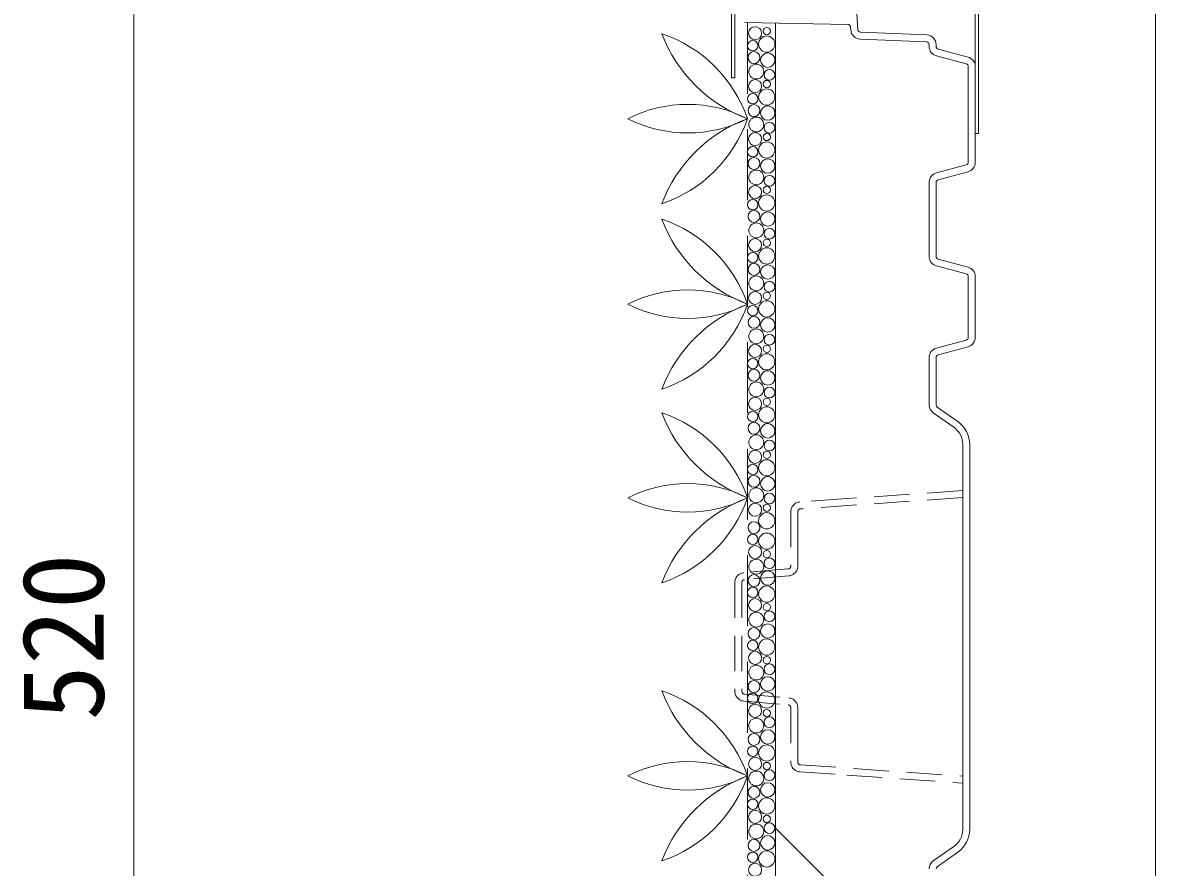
# Model space of a CAD drawing. Units: millimetres, scale not verified. Extents: x -3947 to 3947, y -2774 to 2774.
# Drawn here: x -371.3 to 33.9, y 973.1 to 1275.2 of the extents above; entities that cross this region are included whole.
import ezdxf
from ezdxf.enums import TextEntityAlignment as Align

# ---------------------------------------------------------------- set-up
doc = ezdxf.new("R2010")
doc.units = ezdxf.units.MM
doc.header["$LTSCALE"] = 2
doc.header["$PDMODE"] = 32
doc.header["$PDSIZE"] = 0.4
doc.linetypes.add('USER1', pattern=[19.05, 12.7, -6.35])
doc.linetypes.add('USER2', pattern=[9.525, 6.35, -3.175])
for name, color, linetype, lineweight in [('0-0_0', 7, 'Continuous', 20), ('0-4_sunpo', 7, 'Continuous', 20), ('0-5_ecom', 7, 'Continuous', 20), ('0-6_KANAMONO', 4, 'Continuous', 18), ('0-8_GREEN', 7, 'Continuous', 20)]:
    doc.layers.add(name, color=color, linetype=linetype, lineweight=lineweight)
doc.layers.add('0-2_DEFPOINTS', color=7, linetype='Continuous')
doc.styles.add('ＭＳ ゴシック', font='')
doc.styles.get('ＭＳ ゴシック').set_extended_font_data('MS Gothic')

# ---------------------------------------------------------------- blocks, each defined once
blk = doc.blocks.new('_Dot')
at = {"layer": '0-0_0'}
for p, q in [((-0.5, 0), (-1, 0)), ((0.25, 0), (-0.25, 0))]:
    blk.add_line(p, q, dxfattribs=at)
blk.add_circle((0, 0), 0.25, dxfattribs=at)
blk = doc.blocks.new('D11')
at = {"layer": '0-2_DEFPOINTS'}
for p in [(3864.72, 4268.725), (4090.911, 4268.725), (4090.911, 3748.725)]:
    blk.add_point(p, dxfattribs=at)
at = {"layer": '0-4_sunpo'}
for p, q in [((4070.911, 4268.725), (3864.72, 4268.725)), ((3864.72, 3764.725), (3864.72, 4252.725)), ((4070.911, 3748.725), (3864.72, 3748.725))]:
    blk.add_line(p, q, dxfattribs=at)
at = {"layer": '0-4_sunpo', "xscale": 16, "yscale": 16}
for p, rotation in [((3864.72, 4268.725), 90), ((3864.72, 3748.725), 270)]:
    blk.add_blockref('_Dot', p, dxfattribs=dict(at, rotation=rotation))
at = {"layer": '0-4_sunpo', "style": 'ＭＳ ゴシック'}
blk.add_text('520', height=29.33, rotation=90, dxfattribs=at).set_placement((3862.72, 3978.725), align=Align.BOTTOM_LEFT)

msp = doc.modelspace()

# ---------------------------------------------------------------- linework, layer by layer
at = {"layer": '0-5_ecom'}
for p, q in [((-73.747, 1294.497), (-72.54, 1272.731)), ((-76.073, 1274.541), (-113.051, 1275.187)), ((-101.99, 1274.994), (-101.99, 813.062)), ((-75.036, 1272.593), (-75.092, 1273.597)), ((-47.947, 1268.274), (-71.691, 1269.29)), ((-71.584, 1271.788), (-47.84, 1270.772)), ((-46.99, 1266.689), (-46.99, 1267.275)), ((-44.49, 1267.275), (-44.49, 1266.689)), ((-43.749, 1265.723), (-33.084, 1262.865)), ((-33.731, 1260.45), (-44.396, 1263.308)), ((-32.99, 1225.234), (-32.99, 1259.484)), ((-30.49, 1259.484), (-30.49, 1225.234)), ((-44.396, 1221.41), (-33.731, 1224.268)), ((-33.084, 1221.853), (-43.749, 1218.995)), ((-46.99, 1191.564), (-46.99, 1218.029)), ((-44.49, 1218.029), (-44.49, 1191.564)), ((-33.731, 1185.326), (-44.396, 1188.183)), ((-43.749, 1190.598), (-33.084, 1187.741)), ((-32.99, 1162.634), (-32.99, 1184.36)), ((-30.49, 1184.36), (-30.49, 1162.634)), ((-44.396, 1158.81), (-33.731, 1161.668)), ((-33.084, 1159.253), (-43.749, 1156.395)), ((-46.99, 1138.514), (-46.99, 1155.429)), ((-44.49, 1155.429), (-44.49, 1138.514)), ((-38.155, 1130.446), (-45.513, 1135.658)), ((-44.068, 1137.698), (-36.71, 1132.486)), ((-34.99, 986.668), (-34.99, 1124.326)), ((-32.49, 1124.326), (-32.49, 986.668)), ((-101.99, 987.088), (-80.777, 965.875)), ((-45.513, 975.336), (-38.155, 980.548)), ((-36.71, 978.508), (-44.068, 973.296))]:
    msp.add_line(p, q, dxfattribs=at)
at = {"layer": '0-5_ecom', "color": 3, "linetype": 'USER1', "lineweight": 18}
msp.add_line((-111.99, 1275.168), (-111.99, 809.488), dxfattribs=at)
at = {"layer": '0-5_ecom', "linetype": 'USER2'}
for p, q in [((-34.99, 1105.322), (-93.06, 1101.261)), ((-96.49, 1100.264), (-96.49, 1080.811)), ((-97.404, 1079.814), (-113.291, 1078.443)), ((-116.49, 1074.956), (-116.49, 1036.037)), ((-113.99, 1074.956), (-113.99, 1036.037)), ((-97.189, 1077.324), (-113.076, 1075.953)), ((-113.076, 1035.041), (-97.189, 1033.67)), ((-113.291, 1032.55), (-97.404, 1031.179)), ((-96.49, 1030.183), (-96.49, 1010.73)), ((-93.06, 1009.732), (-34.99, 1005.672))]:
    msp.add_line(p, q, dxfattribs=at)
for points in [[(-34.99, 1107.828), (-76.49, 1104.926), (-93.234, 1103.755)], [(-93.99, 1100.264), (-93.99, 1089.244), (-93.99, 1080.811)], [(-93.99, 1030.183), (-93.99, 1021.749), (-93.99, 1010.73)], [(-93.234, 1007.238), (-76.49, 1006.067), (-34.99, 1003.165)]]:
    msp.add_lwpolyline(points, dxfattribs=at)
at = {"layer": '0-5_ecom'}
for centre, radius in [((-109.258, 1271.413), 2.322), ((-105.058, 1272.173), 1.311), ((-110.098, 1266.909), 1.865), ((-105.076, 1267.51), 2.903), ((-109.659, 1262.689), 2.127), ((-104.716, 1261.774), 2.579), ((-108.847, 1257.694), 2.658), ((-104.115, 1256.521), 1.925), ((-109.258, 1252.471), 2.322), ((-105.058, 1253.231), 1.311), ((-110.098, 1247.966), 1.865), ((-105.076, 1248.567), 2.903), ((-109.659, 1243.747), 2.127), ((-104.716, 1242.831), 2.579), ((-108.847, 1238.751), 2.658), ((-104.115, 1237.579), 1.925), ((-109.258, 1233.528), 2.322), ((-105.076, 1229.624), 2.903), ((-105.058, 1234.288), 1.311), ((-110.098, 1229.023), 1.865), ((-109.659, 1224.804), 2.127), ((-104.716, 1223.888), 2.579), ((-108.847, 1219.808), 2.658), ((-104.115, 1218.636), 1.925), ((-109.258, 1214.585), 2.322), ((-105.058, 1215.345), 1.311), ((-110.098, 1210.08), 1.865), ((-105.076, 1210.681), 2.903), ((-109.659, 1205.861), 2.127), ((-108.847, 1200.865), 2.658), ((-104.716, 1204.946), 2.579), ((-104.115, 1199.693), 1.925), ((-109.258, 1195.642), 2.322), ((-105.058, 1196.402), 1.311), ((-110.098, 1191.138), 1.865), ((-105.076, 1191.739), 2.903), ((-109.659, 1186.918), 2.127), ((-104.716, 1186.003), 2.579), ((-108.847, 1181.923), 2.658), ((-104.115, 1180.75), 1.925), ((-109.258, 1176.7), 2.322), ((-105.076, 1172.796), 2.903), ((-105.058, 1177.46), 1.311), ((-110.098, 1172.195), 1.865), ((-109.659, 1167.976), 2.127), ((-104.716, 1167.06), 2.579), ((-108.847, 1162.98), 2.658), ((-104.115, 1161.808), 1.925), ((-109.258, 1157.757), 2.322), ((-105.058, 1158.517), 1.311), ((-110.098, 1153.252), 1.865), ((-105.076, 1153.853), 2.903), ((-109.659, 1149.033), 2.127), ((-104.716, 1148.117), 2.579), ((-108.847, 1144.037), 2.658), ((-104.115, 1142.865), 1.925), ((-109.258, 1138.814), 2.322), ((-105.058, 1139.574), 1.311), ((-110.098, 1134.309), 1.865), ((-105.076, 1134.91), 2.903), ((-109.659, 1130.09), 2.127), ((-104.716, 1129.175), 2.579), ((-108.847, 1125.094), 2.658), ((-104.115, 1123.922), 1.925), ((-109.258, 1119.871), 2.322), ((-105.076, 1115.968), 2.903), ((-105.058, 1120.631), 1.311), ((-110.098, 1115.367), 1.865), ((-109.659, 1111.147), 2.127), ((-104.716, 1110.232), 2.579), ((-108.847, 1106.152), 2.658), ((-104.115, 1104.979), 1.925), ((-109.258, 1100.929), 2.322), ((-105.058, 1101.689), 1.311), ((-105.076, 1097.025), 2.903), ((-109.659, 1094.56), 2.127), ((-110.098, 1090.341), 1.865), ((-105.076, 1089.739), 2.903), ((-109.258, 1085.836), 2.322), ((-105.058, 1085.076), 1.311), ((-108.847, 1080.613), 2.658), ((-104.115, 1081.785), 1.925), ((-104.716, 1076.533), 2.579), ((-109.659, 1075.617), 2.127), ((-110.098, 1071.398), 1.865), ((-105.076, 1070.797), 2.903), ((-109.258, 1066.893), 2.322), ((-105.058, 1066.133), 1.311), ((-108.847, 1061.67), 2.658), ((-104.115, 1062.842), 1.925), ((-109.659, 1056.674), 2.127), ((-104.716, 1057.59), 2.579), ((-110.098, 1052.455), 1.865), ((-105.076, 1051.854), 2.903), ((-109.258, 1047.95), 2.322), ((-105.058, 1047.19), 1.311), ((-104.115, 1043.9), 1.925), ((-108.847, 1042.727), 2.658), ((-109.659, 1037.732), 2.127), ((-104.716, 1038.647), 2.579), ((-110.098, 1033.512), 1.865), ((-105.076, 1032.911), 2.903), ((-109.258, 1029.008), 2.322), ((-105.058, 1028.248), 1.311), ((-108.847, 1023.784), 2.658), ((-104.115, 1024.957), 1.925), ((-104.716, 1019.704), 2.579), ((-109.659, 1018.789), 2.127), ((-110.098, 1014.57), 1.865), ((-105.076, 1013.968), 2.903), ((-109.258, 1010.065), 2.322), ((-105.058, 1009.305), 1.311), ((-108.847, 1004.842), 2.658), ((-104.115, 1006.014), 1.925), ((-109.659, 999.846), 2.127), ((-104.716, 1000.762), 2.579), ((-110.098, 995.627), 1.865), ((-105.076, 995.026), 2.903), ((-109.258, 991.122), 2.322), ((-105.058, 990.362), 1.311), ((-104.115, 987.071), 1.925), ((-108.847, 985.899), 2.658), ((-109.659, 980.903), 2.127), ((-104.716, 981.819), 2.579), ((-110.098, 976.684), 1.865), ((-105.076, 976.083), 2.903), ((-109.258, 972.179), 2.322)]:
    msp.add_circle(centre, radius, dxfattribs=at)
for centre, radius, start, end in [((-76.09, 1273.541), 1, 3.17503, 89.00001), ((-71.542, 1272.787), 3.5, 183.17503, 267.55122), ((-71.542, 1272.787), 1, 183.17519, 267.55122), ((-47.99, 1267.275), 3.5, 360, 87.55122), ((-47.99, 1267.275), 1, 0, 87.55122), ((-43.49, 1266.689), 3.5, 180, 254.99996), ((-43.49, 1266.689), 1, 180, 255.00003), ((-33.99, 1259.484), 1, 0, 74.99996), ((-33.99, 1259.484), 3.5, 360, 75.00003), ((-33.99, 1225.234), 1, 285.00004, 360), ((-33.99, 1225.234), 3.5, 284.99997, 360), ((-43.49, 1218.029), 3.5, 105.00004, 180), ((-43.49, 1218.029), 1, 104.99997, 180), ((-43.49, 1191.564), 3.5, 180, 254.99996), ((-43.49, 1191.564), 1, 180, 255.00003), ((-33.99, 1184.36), 3.5, 0, 75.00003), ((-33.99, 1184.36), 1, 0, 74.99996), ((-33.99, 1162.634), 1, 285.00004, 360), ((-33.99, 1162.634), 3.5, 284.99997, 360), ((-43.49, 1155.429), 3.5, 105.00004, 180), ((-43.49, 1155.429), 1, 104.99997, 180), ((-43.49, 1138.514), 3.5, 180, 234.68874), ((-43.49, 1138.514), 1, 180, 234.68879), ((-42.49, 1124.326), 10, 0, 54.68879), ((-42.49, 1124.326), 7.5, 360, 54.68874), ((-42.49, 986.668), 7.5, 305.31126, 0), ((-42.49, 986.668), 10, 305.31121, 0), ((-43.49, 972.48), 3.5, 125.31126, 180), ((-43.49, 972.48), 1, 125.31121, 180)]:
    msp.add_arc(centre, radius, start, end, dxfattribs=at)
at = {"layer": '0-5_ecom', "linetype": 'USER2'}
for centre, radius, start, end in [((-92.99, 1100.264), 3.5, 94.00001, 180), ((-92.99, 1100.264), 1, 94, 180), ((-112.99, 1074.956), 3.5, 94.93185, 180), ((-97.49, 1080.811), 1, 274.93185, 0), ((-97.49, 1080.811), 3.5, 274.93181, 360), ((-112.99, 1074.956), 1, 94.93181, 180), ((-112.99, 1036.037), 3.5, 180, 265.06815), ((-112.99, 1036.037), 1, 180, 265.06819), ((-97.49, 1030.183), 3.5, 360, 85.06819), ((-97.49, 1030.183), 1, 360, 85.06815), ((-92.99, 1010.73), 3.5, 180, 265.99999), ((-92.99, 1010.73), 1, 180, 266)]:
    msp.add_arc(centre, radius, start, end, dxfattribs=at)
at = {"layer": '0-6_KANAMONO'}
msp.add_line((33.936, -444.503), (33.936, 2035.497), dxfattribs=at)
for points in [[(-90.19, 1305.497), (-116.49, 1305.497), (-116.49, 1255.497), (-117.69, 1255.497), (-117.69, 1306.697), (-90.19, 1306.697)], [(-56.79, 1305.497), (-30.49, 1305.497), (-30.49, 1235.497), (-29.29, 1235.497), (-29.29, 1306.697), (-56.79, 1306.697), (-58.09, 1307.997)]]:
    msp.add_lwpolyline(points, dxfattribs=at)
at = {"layer": '0-8_GREEN'}
for centre, radius, start, end in [((-94.014, 1289.525), 51.907, 200.6415, 249.73837), ((-158.03, 1225.082), 48.659, 18.88305, 71.49791), ((-133.383, 1198.615), 47.326, 63.12599, 116.87171), ((-133.383, 1283.045), 47.326, 243.12829, 296.87401), ((-94.014, 1192.135), 51.907, 110.26163, 159.3585), ((-158.03, 1256.578), 48.659, 288.50209, 341.11695), ((-94.014, 1223.173), 51.907, 200.6415, 249.73837), ((-158.03, 1158.73), 48.659, 18.88305, 71.49791), ((-133.383, 1132.263), 47.326, 63.12599, 116.87171), ((-133.383, 1216.693), 47.326, 243.12829, 296.87401), ((-94.014, 1125.783), 51.907, 110.26163, 159.3585), ((-158.03, 1190.226), 48.659, 288.50209, 341.11695), ((-94.014, 1153.918), 51.907, 200.6415, 249.73837), ((-158.03, 1089.475), 48.659, 18.88305, 71.49791), ((-133.383, 1063.008), 47.326, 63.12599, 116.87171), ((-133.383, 1147.438), 47.326, 243.12829, 296.87401), ((-94.014, 1056.528), 51.907, 110.26163, 159.3585), ((-158.03, 1120.971), 48.659, 288.50209, 341.11695), ((-94.014, 1054.466), 51.907, 200.6415, 249.73837), ((-158.03, 990.023), 48.659, 18.88305, 71.49791), ((-133.383, 963.556), 47.326, 63.12599, 116.87171), ((-133.383, 1047.986), 47.326, 243.12829, 296.87401), ((-94.014, 957.076), 51.907, 110.26163, 159.3585), ((-158.03, 1021.519), 48.659, 288.50209, 341.11695)]:
    msp.add_arc(centre, radius, start, end, dxfattribs=at)

# ---------------------------------------------------------------- block references
at = {"layer": '0-4_sunpo'}
msp.add_blockref('D11', (-4196.2, -2953.229), dxfattribs=at)

doc.saveas('drawing.dxf')
